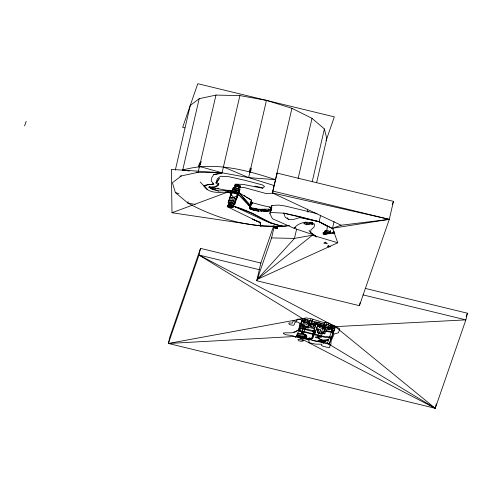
<?xml version="1.0" encoding="UTF-8"?>
<svg xmlns="http://www.w3.org/2000/svg" width="492" height="492" viewBox="0 0 492 492"><rect width="100%" height="100%" fill="white"/><g stroke="black" fill="none" stroke-linecap="round" stroke-linejoin="round"><path stroke-width="0.74" d="M334.917 326.7L334.861 327.856L334.277 328.072L334.585 326.737L333.736 326.024M273.706 193.116L266.252 193.59L243.866 187.421L240.262 187.304L236.652 188.651L235.379 187.083L233.159 187.999L228.786 202.784L229.272 204.684L228.085 205.016L227.236 206.702L260.059 222.63L260.631 225.933L283.503 226.474L288.73 225.533M270.981 208.829L270.01 207.04C264.032 206.056 258.398 204.334 252.531 202.79L249.905 207.483L259.032 209.309L268.644 209.143L270.459 211.185C263.429 210.865 256.018 212.095 249.499 208.645L250.668 203.952M246.615 197.071L251.56 200.256C247.937 214.807 252.212 197.04 250.729 205.287M250.274 205.779L250.674 203.995L252.531 202.79L250.803 203.928M270.575 210.164L271.19 208.977L270.674 210.736M238.085 194.149L250.127 206.037L250.004 206.554L250.551 204.026M271.08 208.952L270.01 207.04L270.797 210.219M304.333 222.458L304.081 223.669L306.528 224.715L309.32 224.315L309.493 222.993M297.697 333.232L301.27 333.625L303.669 326.713L306.694 327.444A1.002 0.326 13 0 1 307.814 327.377A1.002 0.326 13 0 1 308.668 327.936A1.002 0.326 13 0 1 307.574 328.004L303.669 326.713L300.895 323.576L301.049 322.457M310.876 323.496L311.221 323.662L311.375 322.789L310.415 326.743L314.677 328.053M323.484 332.278L323.877 331.153L326.005 331.565L326.399 330.427L324.566 329.462L325.569 326.128M305.606 318.804L304.714 321.374L305.009 322.051L309.191 323.662L309.628 321.633L308.958 324.013L309.862 324.351L309.228 323.226L309.394 322.303M325.686 232.113L324.683 232.101L325.304 231.357L325.686 232.113L324.683 232.101M311.208 323.705L311.325 322.992L310.919 324.536L309.935 324.425L310.858 323.539L311.208 323.705L309.948 324.376L310.932 324.492L311.325 322.992M323.428 326.565L323.595 325.649L321.577 331.909L323.558 332.389M324.732 327.82L324.148 327.715L325.058 326.879L325.403 327.045L325.802 325.452L325.421 327.008L324.148 327.715L325.132 327.832L325.39 326.836L325.12 327.875L324.13 327.764L324.72 327.863M310.483 325.353L310.507 325.729L310.809 324.419L313.687 324.935L314.48 324.111L315.194 324.154L317.721 325.009L320.612 325.046L321.977 326.319L323.324 326.645M324.671 326.971L328.041 327.789L330.003 327.334L334.455 329.074L333.785 328.244L329.259 328.638L325.009 327.74L324.781 328.841L322.727 328.588L324.271 323.699M323.139 327.395L323.828 324.972L323.373 326.952L325.347 327.432L325.802 325.452L324.781 328.841L322.807 328.361L323.029 327.278M250.243 168.067L249.444 171.702L249.905 172.065L250.526 171.966L251.326 168.325M249.905 172.065L250.385 169.881M250.699 203.442L251.56 200.256L238.645 192.526L234.936 203.909C233.356 206.702 228.103 205.674 228.214 202.28L231.972 191.13L230.662 190.502M175.312 170.14L190.238 105.479L199.186 98.707L215.976 95.079L239.893 95.589L266.455 100.38L291.934 108.308L312.02 118.326L324.394 128.953L326.774 138.646L316.651 182.501M185.656 170.484L182.717 170.06L199.186 98.707M188.122 201.542L187.784 203.012C218.571 219.838 254.475 229.235 289.597 225.551M198.313 171.567L215.976 95.079M365.267 288.398L467.4 313.207L465.863 319.874L435.254 408.305L168.369 343.465L169.906 336.805L200.515 248.374L260.901 263.042M436.281 403.864L435.254 408.305L329.123 344.265L296.682 336.38L168.369 343.465L198.977 255.034L200.515 248.374M200.176 181.997L207.446 189.598L204.02 186.056L204.961 186.074L207.544 184.863L213.799 184.192L211.203 180.822L211.837 177.458L213.774 174.586L220.896 173.43L222.064 172.809L239.893 95.589M274.106 185.533L248.626 177.606L266.455 100.38M249.899 205.976L249.979 205.656L250.237 206.062L248.891 205.656L238.546 194.26L239.106 192.636L250.385 205.256M250.077 205.718L250.034 205.877M250.656 205.096L250.551 205.072M260.12 222.378L252.519 219.211L260.12 222.378L260.631 225.933L262.783 225.539M291.934 108.308L272.396 192.938L341.141 225.231L389.295 219.352L393.452 201.363L277.18 173.116L276.547 174.955M273.478 226.461L260.92 262.753L256.762 280.741L359.418 305.68L389.295 219.352L272.396 192.938L277.18 173.116M270.249 210.711L270.883 211M270.803 210.847L270.36 210.742M270.772 210.287L270.483 210.047M315.532 235.914L314.388 235.158L294.099 228.3L272.414 218.725L269.905 213.602L270.551 210.804M269.905 213.602L271.916 205.459L278.859 205.066L285.409 206.062L317.1 213.669M270.748 211.043L270.828 210.724M270.938 210.059L271.104 210.367L270.452 210.17M256.762 280.741L271.59 237.919L274.081 227.126M277.451 227.212L277.15 228.522L275.397 228.485M298.121 178.528L312.02 118.326M296.627 229.069L294.468 238.417L257.23 279.401L337.77 242.777L332.543 228.22L334.068 221.621M312.211 181.726L324.394 128.953M312.389 235.231L312.728 233.768M334.658 233.546L328.262 233.718L324.16 234.641L322.857 233.116L326.842 229.918L327.475 226.511L319.13 221.726L320.624 215.268M308.699 324.898L308.582 325.403L310.944 326.485M310.969 326.43L308.748 325.409L308.865 324.911M309.474 322.869L309.72 321.786M309.554 322.826L309.751 321.971M311.153 323.213L311.35 322.358M311.264 318.748L323.982 322.635L325.593 322.248L329.732 323.416L330.575 324.437L334.111 325.489L339.88 328.982L338.324 332.869L334.197 333.908L331.128 341.067L330.882 344.529L329.677 346.011L329.874 347.235L329.209 347.641L327.912 347.457L322.561 346.147L321.405 345.433L321.983 344.99L321.59 344.209L315.661 344.142L309.351 342.758L308.736 342.407L308.705 341.805L309.413 340.735L307.555 339.56L295.674 336.749L295.993 337.401L294.339 336.331C290.981 334.554 286.83 335.87 283.65 333.73L283.226 333.035C287.937 332.143 293.06 334.191 297.285 330.716C300.286 329.031 298.798 325.827 299.646 323.244L297.777 322.076L295.956 321.959L294.468 323.109L294.364 324.437L293.318 325.335L290.089 324.738L288.81 323.773L288.97 322.967L292.297 323.115L293.103 320.999L296.528 321.282L297.23 319.191L304.025 318.877L304.831 318.066L306.485 317.967L310.87 318.705L309.173 323.607L311.147 324.087L311.454 322.77M313.49 323.871L313.281 324.48L312.721 324.517L314.068 323.662L316.62 323.508L316.848 322.506L313.724 322.875L313.515 323.478L312.955 323.515L312.721 324.517L310.606 324.007M313.281 324.48L313.515 323.478M300.895 323.576L301.547 321.467L303.521 321.952C305.489 325.286 309.935 325.642 313.379 326.264L313.687 324.935M314.068 323.662L314.296 322.666M313.379 326.264L313.964 326.048L314.48 324.111M303.472 327.266L300.255 326.946L299.812 328.219L300.895 328.594L303.078 328.404L313.755 330.722L315.433 325.858L314.886 325.489L315.194 324.154M314.37 328.041L314.425 328.773L314.683 327.654M315.433 325.858L315.741 324.529L316.811 324.13L320.612 325.046L320.919 323.711L317.918 322.414L317.611 323.748L318.816 324.314L318.521 326.442C321.903 329.369 327.198 330.341 331.54 329.148L332.248 329.591L327.438 343.152L323.97 342.309L323.625 343.293M316.663 328.133L316.116 330.077M323.342 333.558L322.192 333.97L320.071 333.779L318.176 333.004L317.457 332.125C319.782 329.228 315.882 330.064 316.756 328.25M313.755 330.722L315.729 331.202L312.986 330.808L313.256 332.149L315.237 332.629L317.721 325.009L316.811 324.13L321.276 325.87L319.966 326.208L318.828 325.107M324.634 331.337L324.462 331.829L325.452 332.069L324.812 333.914L323.164 333.514L322.076 333.908L320.089 333.73L318.287 332.992L317.746 331.669L317.457 332.125L320.317 333.096L321.467 332.918L321.799 331.959L323.595 332.309L324.456 329.781L324.911 330.064L324.585 330.999L323.976 331.178M319.659 327.543L319.966 326.208L321.977 326.319L322.285 324.984L320.919 323.711M320.071 333.779L320.206 333.225M323.656 326.214L323.908 325.12M323.742 326.153L323.939 325.304M325.009 327.74L324.702 329.068L325.009 327.758M325.397 326.62L325.649 325.538M327.82 328.422L328.349 326.454L330.31 326.005L332.303 326.184M329.025 329.64L328.92 327.727L331.774 328.146L331.995 327.512L334.757 328.189L334.086 330.575L334.923 328.797M330.31 326.005L330.003 327.334L333.785 328.244L332.475 328.594L331.639 331.35M331.54 329.148L331.774 328.146M332.248 329.591L332.475 328.594M359.418 305.68L360.082 302.801M251.898 209.697L249.905 207.476L254.21 210.238L249.499 208.645L250.256 205.465M296.879 334.622L304.942 336.805L305.292 335.372M314.437 328.742L309.806 327.647L308.078 326.688L309.327 322.943M308.078 326.688L310.077 320.335M309.628 321.633L308.939 324.056L309.843 324.4M311.221 323.662L311.479 322.629M325.421 327.008L325.802 325.452L325.519 326.337M218.522 185.072L218.854 183.768L216.757 182.464L219.346 178.448L215.644 182.864L218.091 184.654L218.097 185.662L215.73 186.603L208.854 187.231L212.31 189.291L218.448 191.025L229.247 190.238M312.26 223.3L312.924 224.475L311.005 224.161L311.276 223.116M323.158 327.352L324.043 327.746L323.158 327.352L323.545 325.858L322.807 328.361M250.6 203.417L251.129 201.505L250.711 202.962M309.892 324.542L310.36 323.195M316.805 328.09L317.721 325.009M317.844 330.999L318.367 329.16M318.545 329.203L317.635 332.168M319.997 331.522L320.52 329.683M334.234 329.708L331.989 336.522M240.004 188.184L240.262 187.304L237.82 188.381L235.84 187.901L233.516 189.125L231.849 193.264L234.955 193.092L237.802 193.547L238.688 192.766L239.881 189.635L238.589 187.864M331.829 330.821L331.749 330.981M271.227 223.257L252.482 213.282L233.663 206.369L235.791 206.874C252.636 211.332 266.166 223.503 283.509 226.431L271.227 223.257L264.118 220.379L232.618 205.613L234.278 204.118L237.341 194.598L239.001 190.459L239.881 189.635L238.829 190.964L235.932 190.73L233.337 189.629L233.159 187.999L235.379 187.083L234.684 185.951L235.305 184.149L243.128 184.389L262.562 188.227L264.536 186.573L262.359 184.887L245.059 180.336L229.1 176.763L220.459 176.241L217.378 178.701L216.289 181.874M333.404 231.917L332.574 232.648L333.601 233.423L334.105 231.763M299.019 328.724L300.507 324.702L301.338 325.606L302.482 325.181L304.339 319.363M250.047 205.207L250.711 205.373L249.106 205.023L248.891 205.656C249.942 206.234 251.56 205.373 249.106 205.023L239.106 192.636M329.068 344.634L331.676 337.315L329.702 336.836M301.27 333.625L302.82 332.241L301.836 332.002L302.229 330.864M303.164 328.152L304.837 329.517M312.506 334.32L312.814 333.435L315.009 333.281L314.48 334.8L312.728 333.687L313.035 332.801L315.009 333.281M314.142 329.597L315.741 324.529M321.577 335.839L321.233 336.823L320.796 336.712L321.577 335.839L321.356 336.473L324.868 337.321L327.703 337.309L331.368 338.195L329.615 337.088M24.6 125.927L26.168 121.395M225.68 191.769L228.718 191.695L230.871 194.02L231.332 192.673L229.838 190.386M227.464 206.812L228.085 205.016M270.01 207.04L270.864 210.023L268.644 209.143L268.017 210.957L259.032 209.309L258.374 211.203L249.905 207.476M271.916 205.459L271.51 206.628L271.904 208.024M270.409 211.511L270.951 210.029M326.042 140.761L334.314 116.868L197.778 83.695L182.673 127.342L184.912 127.889M301.768 320.839L301.547 321.467L303.742 321.319L301.559 320.784M302.771 329.289L302.156 328.607L300.846 328.748L300.507 330.612L299.917 330.599L299.726 331.147L302.143 331.104L325.089 336.694L327.924 336.676L331.59 337.567M307.857 319.603L307.666 320.163A3.536 1.156 13 0 0 309.044 321.534M308.939 324.056L309.862 324.351L309.628 323.238M304.942 336.805L305.403 335.47L297.193 333.717M304.591 337.936L304.806 337.303L306.356 337.506L306.817 336.171L306.454 335.304L301.436 333.146L306.454 335.304L305.372 337.266L305.809 337.74L306.356 337.506M308.748 325.409L308.509 324.874L308.527 325.249L310.587 325.495L311.301 323.422M311.147 324.087L312.832 319.216M312.728 321.012L312.279 322.303L311.694 322.512M315.237 332.629L312.764 331.442L312.986 330.808M317.057 322.248L316.62 323.508L318.816 324.314M312.728 333.687L313.01 334.443L311.737 338.133L311.86 338.939L307.795 338.711L296.448 335.956M317.611 323.748L318.262 321.86M314.001 334.683L312.721 338.373L311.86 338.939L307.906 338.398L296.399 335.261M314.48 334.8L314.788 333.914L312.814 333.435L314.702 334.166M318.041 334.978L319.554 336.184L317.771 335.753L318.041 334.978L321.233 336.823L315.557 336.928L315.372 337.457L318.189 338.121L323.293 341.054L320.231 340.482L317.697 340.79L318.041 341.233L322.198 341.946M319.609 332.647L320.384 330.396L319.991 329.548L316.651 328.533M319.966 326.208L321.762 326.946L321.977 326.319M323.373 326.952L325.009 322.229M324.499 326.706L324.093 327.887M321.842 336.589L321.547 337.026L317.377 337.106L318.367 337.61L319.13 338.779L324.431 340.864L323.478 341.276L320.704 340.685L318.232 340.888L319.074 341.479L322.309 341.626L322.973 342.045L322.149 342.106M325.347 327.432L327.002 322.647M329.123 344.265L335.224 326.633L465.863 319.874L362.985 294.88M334.412 329.197L334.757 328.189M331.282 338.453L331.676 337.315M333.81 331.368L331.479 332.088L333.81 331.368L333.613 331.829L333.761 331.522L331.479 332.088L331.817 330.858L333.92 330.888M332.143 336.559L333.767 331.866M392.444 204.266L393.452 201.363M466.145 316.836L467.4 313.207M310.587 325.495L308.607 325.015L308.828 323.939L304.093 322.002L303.675 321.282L303.896 320.649L301.633 320.452M304.081 223.669L304.4 222.771L305.587 221.96M331.122 339.283L331.922 337.371M238.054 194.309L238.688 192.766L237.851 193.442L234.992 193.012L232.359 192.108L231.972 191.13L208.854 187.231M329.013 231.775L329.898 232.851L329.634 233.454L327.586 233.337L326.909 232.372L327.826 231.898M200.146 162.305L198.258 166.357L199.125 166.61L200.392 163.91M201.308 161.567L199.125 166.61M238.183 192.729L239.167 191.689L238.183 192.729L235.348 192.267L232.698 191.394L232.445 190.06L232.814 191.142L235.447 192.046L238.306 192.477L239.167 191.689M229.832 197.317L233.479 197.366L236.873 195.945L236.547 198.946L232.937 199.119L229.832 197.317L231.381 194.611L233.479 197.366L236.547 198.946L238.608 193.983L237.587 195.656M249.499 208.645L250.182 207.501M327.586 233.337L328.158 232.378M334.05 231.424L332.574 232.648M307.272 223.682L306.528 224.715L306.098 223.503M238.688 192.766L237.341 194.598L234.955 193.092L232.31 192.212L231.972 191.13M218.091 184.654L218.854 183.768M330.489 231.603L329.831 232.353L325.882 231.714L324.935 230.576L327.014 230.324L330.489 231.603L330.286 230.262M322.309 341.626L328.681 339.554L323.318 342.266L322.697 342.161L323.318 342.266L328.681 339.554L322.242 340.236L323.681 340.55M239.881 189.635L238.921 190.699L236.025 190.459L233.429 189.365L233.159 187.999L233.516 189.125L236.086 190.299L239.001 190.459L237.82 188.381M323.318 342.266L322.85 342.297L322.992 343.004M325.882 231.714L326.811 230.871M257.23 279.401L312.395 235.194L337.77 242.777M182.717 170.06C213.516 161.204 245.957 169.851 275.458 179.666L248.626 177.606L222.064 172.809L198.147 172.305L181.357 175.927L172.409 182.698L175.361 192.532L187.784 203.012L195.164 204.475M305.372 337.266L306.817 336.171L305.833 335.931L304.45 334.56L305.046 334.412L301.75 333.594L302.426 333.385L302.912 331.989L304.118 331.596L303.896 332.229L305.643 327.192C304.646 325.901 302.931 325.255 301.338 325.606L303.343 326.411L304.628 326.196L303.582 326.946L299.769 326.829M232.655 205.508L234.936 203.909L231.855 202.519L228.214 202.28L229.272 204.684L231.135 204.592L234.014 206.037M325.753 231.621L324.868 231.406M209.74 186.64L209.162 187.009L212.31 189.291M311.005 224.161L309.622 223.282L310.569 222.716M295.587 227.458L294.099 228.3C298.681 222.212 307.967 220.564 314.529 224.081L314.148 226.972L310.87 229.992L310.649 232.691L316.577 236.978M304.702 337.617L310.101 339.062L311.737 338.133L312.721 338.373L312.924 334.695L313.914 334.935L313.01 334.443M274.831 226.597L274.167 226.72M274.893 226.646L274.241 226.781M293.41 332.328L297.371 330.649M239.419 186.763L240.391 186.363L239.825 185.589M232.193 207.624L233.306 207.261L232.71 206.443L230.865 205.711L228.848 205.496L227.821 205.927L228.417 206.738L230.256 207.47L232.279 207.679M215.92 186.124L217.218 185.601M249.862 205.256L248.995 205.342L249.672 205.804M213.774 174.586L222.064 172.809L171.382 169.377L171.991 212.735L192.815 205.01M194.254 204.481L228.718 191.695M234.973 202.101L235.65 201.849L235.225 201.29L232.673 199.98L228.928 200.219L232.052 201.941L234.973 202.101L232.464 200.681L229.481 200.767M230.871 194.02L231.597 193.756M250.631 205.674L248.891 205.656M341.141 225.231L332.543 228.22L389.295 219.352L273.029 191.105M234.278 204.118L234.936 203.909L231.763 202.784L228.214 202.28L231.357 203.959L234.278 204.118L231.707 202.95L228.786 202.784M168.369 343.465L302.783 318.748L335.224 326.633L435.254 408.305L296.682 336.38L302.783 318.748L198.977 255.034L259.364 269.702M312.395 235.194L294.468 238.417L271.59 237.919M325.519 233.331L334.437 232.427M333.601 233.423L334.954 233.19M179.838 176.111L181.357 175.927M261.572 211.203L259.032 209.309L263.638 211.117L268.017 210.957L264.309 209.18M331.331 332.235L333.527 332.082L332.211 331.762M230.428 197.692L233.405 197.6L235.914 199.026M270.305 212.433L283.798 213.147L285.243 217.292L288.681 219.524L293.398 219.463L299.843 217.605L319.13 221.726L333.09 228.774M301.836 332.002L302.912 331.989L302.143 331.116M309.622 223.282L311.768 223.282L312.924 224.475L312.168 223.534M276.067 228.565L273.509 226.917L275.256 226.947L277.74 228.393M309.228 323.226L309.646 323.195M203.971 185.668L207.489 184.623L212.403 184.168L213.337 183.19L213.799 184.192M305.563 335.267L306.454 335.304M233.516 189.125L236.437 189.285L239.001 190.459M232.814 191.142L235.736 191.302L238.306 192.477M314.173 325.446L314.886 325.489M312.395 223.054L311.639 222.888L311.571 222.458M317.414 326.337L318.521 326.442M273.534 226.664L274.087 226.72M302.205 328.453L299.812 328.219L300.895 328.594M238.091 184.851L236.068 184.635L235.041 185.06L235.637 185.878L237.482 186.603L239.506 186.812L240.526 186.394L239.93 185.576L238.091 184.851L236.154 184.685L235.176 185.097L235.748 185.871M230.853 205.754L228.934 205.551L227.956 205.957L228.522 206.732M274.161 226.781L273.085 226.566L275.661 228.706M309.948 324.376L310.932 324.492M324.148 327.715L325.132 327.832M304.4 222.771L308.244 223.257L309.32 224.315M215.89 187.969L209.162 187.009L218.448 191.025M217.384 188.178L218.878 188.393M187.126 170.699L189.328 171.019M196.677 172.089L198.147 172.305M171.991 212.735L260.631 225.933L258.534 225.115M232.359 192.108L237.851 193.442M326.909 232.372L329.898 232.851M238.251 192.587L232.765 191.253L232.445 190.06M249.745 205.582L248.995 205.342L250.594 205.785M281.252 226.08L283.503 226.474L281.319 226.037M235.65 201.849L232.538 200.435L228.928 200.219M317.771 335.753L320.895 336.43M311.996 340.476L319.025 341.632M254.924 186.124L262.199 187.747L262.562 188.227M231.504 192.55C223.583 191.253 215.182 194.315 207.679 189.801L204.02 186.056M319.13 221.726L283.798 213.147L299.979 216.677L319.13 221.726L333.109 228.965M248.995 205.342L250.256 205.65M334.585 326.737L329.093 325.403L327.93 324.376M322.285 324.984L324.308 325.476M325.655 325.802L328.349 326.454M309.425 322.66L306.332 321.75L304.948 320.378M311.541 323.176L312.955 323.515M321.762 326.946L323.779 327.438M302.869 324.056L304.056 324.345L303.865 324.892L304.812 325.12L304.61 325.698L300.507 324.702M331.553 331.602L326.313 330.679M333.305 332.715L326.091 331.313M302.863 329.037L312.764 331.442M298.65 329.665L299.308 329.824L298.576 329.874M317.82 335.612L301.221 331.307L299.911 331.448L299.247 331.03L299.437 330.476L298.558 330.187M313.386 331.793L315.36 332.272M327.438 343.152L329.412 343.637M296.393 336.03L308.281 338.963L309.431 339.683M261.492 209.297L268.017 210.957M259.032 209.309L265.711 211.136M199.5 166.431L222.064 172.809M231.351 192.618L229.278 192.009L231.203 192.624M324.062 327.697L323.49 327.561M175.361 192.532L178.99 193.743M250.268 205.613L249.764 205.355L250.705 205.459M223.417 166.942L248.626 177.606M198.977 255.034L335.224 326.633M249.106 205.023L249.788 205.472M273.509 226.917L275.379 227.999M244.143 195.478L245.379 196.271M328.041 327.789L329.259 328.638M254.512 208.159L258.374 211.203L256.713 208.774M276.098 226.08L277.709 227.427M274.038 225.939L277.408 228.737M273.072 225.871L274.419 226.935M273.368 226.086L274.345 226.929M309.671 338.668L310.101 339.062M315.415 236.289L310.034 231.917L309.05 230.373M287.174 217.673L288.681 219.524M232.599 206.449L233.171 207.224M234.684 185.951L235.84 187.901M303.675 321.282L304.093 322.002M324.935 231.873L325.126 232.365M307.297 209.162L308.029 212.144M309.855 322.211A4.588 1.501 13 0 1 306.676 319.923M323.828 324.972L323.441 326.522L323.828 324.972M312.057 320.809L311.608 322.112L312.057 320.815M323.195 332.531L323.164 333.102L323.195 332.531M324.246 332.936L324.542 333.312L324.246 332.936M303.49 340.581L303.14 341.042L301.141 341.313L298.619 340.747L297.881 339.652L298.945 339.259L303.49 340.581M325.187 242.162L323.822 243.116L326.005 243.718L327.328 243.503L325.187 242.162M328.367 245.742L327.371 246.215L328.398 246.99L330.433 246.646L328.367 245.742M236.48 184.894L235.699 185.22L237.556 186.394L239.868 186.234L238.017 185.06L236.48 184.894M236.806 185.103L236.222 185.349L237.611 186.228L239.352 186.105L237.956 185.226L236.806 185.103M237.132 185.312L236.738 185.472L237.667 186.062L238.829 185.982L237.132 185.312M237.458 185.521L238.306 185.853L237.458 185.521M229.26 205.761L228.479 206.087L230.33 207.261L232.648 207.101L230.791 205.927L229.26 205.761M229.586 205.97L228.995 206.209L230.391 207.095L232.126 206.972L230.736 206.093L229.586 205.97M229.912 206.173L229.518 206.339L230.447 206.923L231.603 206.843L229.912 206.173M230.238 206.382L231.086 206.72L230.238 206.382M325.323 234.364L324.283 234.61L323.484 233.706L325.323 234.364M309.935 337.979L308.576 338.25L310.544 338.416L309.935 337.979M312.236 222.771L311.639 222.888L312.236 222.771M304.935 326.485L303.669 326.713L308.09 327.272L306.78 326.178L305.101 326.134L305.544 326.51L304.935 326.485M325.44 232.821L323.293 232.821L324.677 233.7L326.596 234.014L325.44 232.821"/></g></svg>
